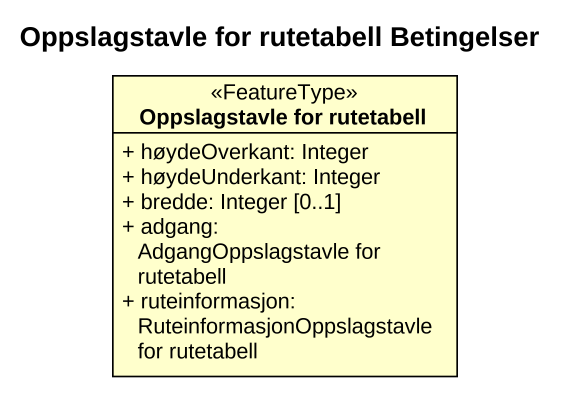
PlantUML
@startuml
title Oppslagstavle for rutetabell Betingelser
hide circle
hide empty members
skinparam classAttributeIconSize 0
class "Oppslagstavle for rutetabell" as Oppslagstavle_for_rutetabell <<FeatureType>> {
  + høydeOverkant: Integer
  + høydeUnderkant: Integer
  + bredde: Integer [0..1]
  + adgang: AdgangOppslagstavle for rutetabell
  + ruteinformasjon: RuteinformasjonOppslagstavle for rutetabell
}
@enduml
